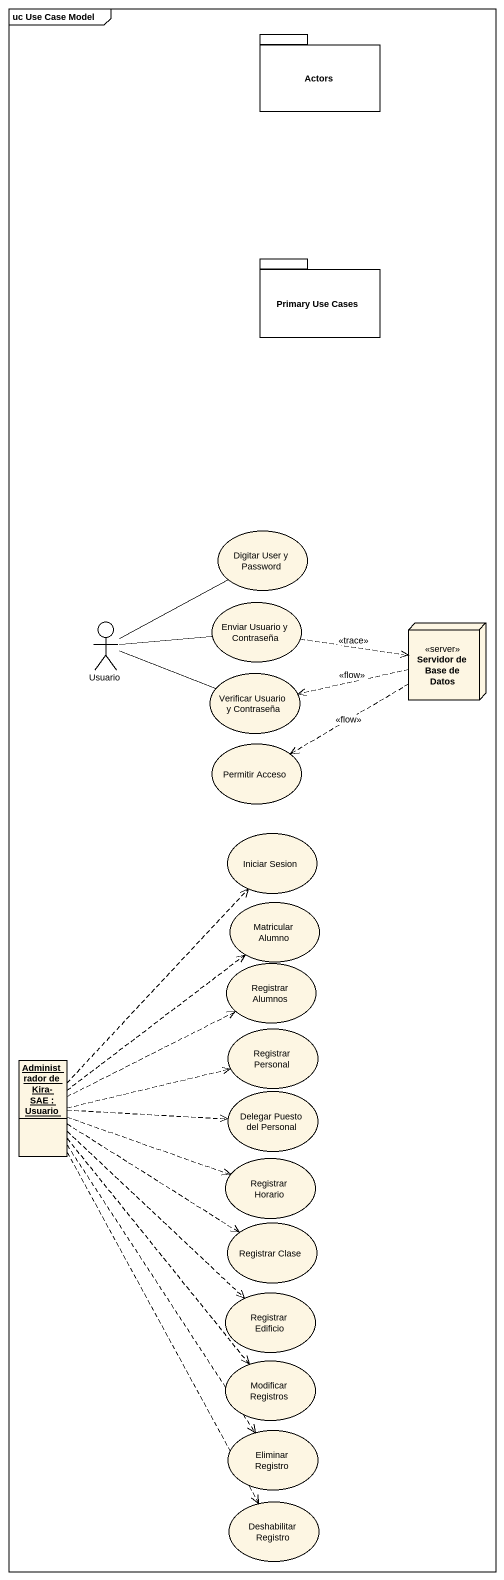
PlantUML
@startuml
mainframe uc Use Case Model
allowmixing
hide circle
hide empty members
package Actors {
}
package "Primary Use Cases" as Primary_Use_Cases {
}
usecase "Digitar User y Password" as Digitar_User_y_Password
usecase "Enviar Usuario y Contraseña" as Enviar_Usuario_y_Contraseña
actor Usuario
node "Servidor de Base de Datos" as Servidor_de_Base_de_Datos <<server>>
usecase "Verificar Usuario y Contraseña" as Verificar_Usuario_y
usecase "Permitir Acceso" as Permitir_Acceso
usecase "Iniciar Sesion" as Iniciar_Sesion
usecase "Matricular Alumno" as Matricular_Alumno
usecase "Registrar Alumnos" as Registrar_Alumnos
usecase "Registrar Personal" as Registrar_Personal
object "Administrador de Kira-SAE : Usuario" as Administrador_de_Kira_SAE
usecase "Delegar Puesto del Personal" as Delegar_Puesto_del_Personal
usecase "Registrar Horario" as Registrar_Horario
usecase "Registrar Clase" as Registrar_Clase
usecase "Registrar Edificio" as Registrar_Edificio
usecase "Modificar Registros" as Modificar_Registros
usecase "Eliminar Registro" as Eliminar_Registro
usecase "Deshabilitar Registro" as Deshabilitar_Registro
Enviar_Usuario_y_Contraseña .right.> Servidor_de_Base_de_Datos : <<trace>>
Usuario -up- Digitar_User_y_Password
Usuario -right- Enviar_Usuario_y_Contraseña
Usuario -right- Verificar_Usuario_y
Servidor_de_Base_de_Datos .left.> Verificar_Usuario_y : <<flow>>
Servidor_de_Base_de_Datos .left.> Permitir_Acceso : <<flow>>
Administrador_de_Kira_SAE .up.> Iniciar_Sesion
Administrador_de_Kira_SAE .up.> Matricular_Alumno
Administrador_de_Kira_SAE .right.> Registrar_Alumnos
Administrador_de_Kira_SAE .right.> Registrar_Personal
Administrador_de_Kira_SAE .right.> Delegar_Puesto_del_Personal
Administrador_de_Kira_SAE .right.> Registrar_Horario
Administrador_de_Kira_SAE ..> Registrar_Clase
Administrador_de_Kira_SAE ..> Registrar_Edificio
Administrador_de_Kira_SAE ..> Modificar_Registros
Administrador_de_Kira_SAE ..> Eliminar_Registro
Administrador_de_Kira_SAE ..> Deshabilitar_Registro
@enduml
